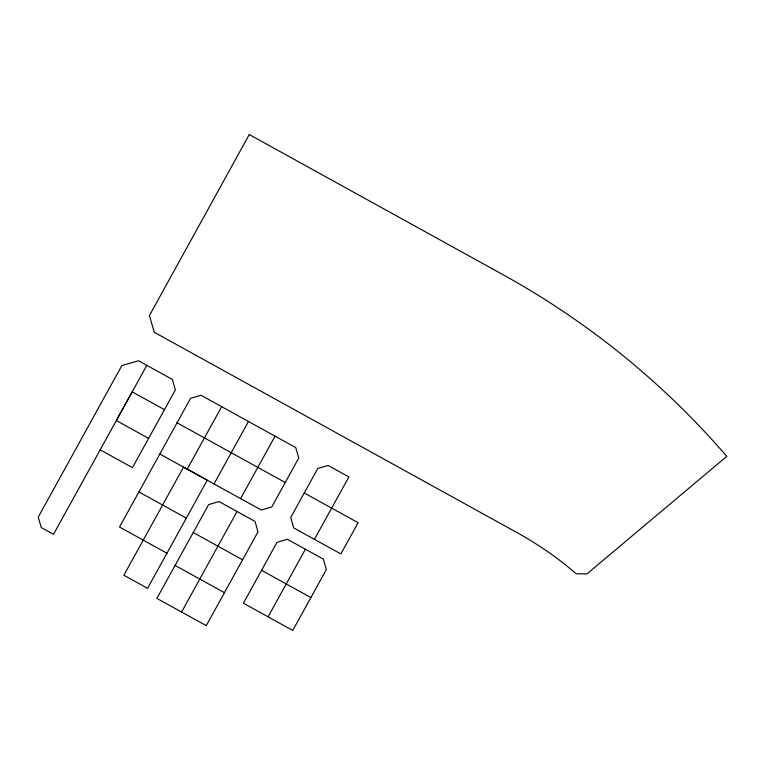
<?xml version="1.0" encoding="UTF-8"?>
<svg xmlns="http://www.w3.org/2000/svg" width="765" height="765" viewBox="0 0 765 765"><rect width="100%" height="100%" fill="white"/><g stroke="black" fill="none" stroke-linecap="round" stroke-linejoin="round"><path stroke-width="1.15" d="M146.823 365.354L53.502 534.333L41.243 527.544L38.25 517.111L121.855 365.565L138.513 360.755L172.393 379.45L175.386 389.882L132.46 467.635L100.158 449.82M221.678 406.674L187.215 469.127L183.543 467.109L123.854 575.232L147.578 588.333L207.258 480.191L159.818 454.028M166.952 553.229L119.512 527.028L190.6 398.278L201.013 395.266L295.759 447.592L298.752 458.005L271.728 507.004L261.314 510.016L214.028 483.949L248.472 421.467M175.089 565.44L208.663 504.594L219.077 501.582L255.022 521.405L258.015 531.847L206.263 625.646L156.882 598.393L175.089 565.44L224.461 592.665M275.046 436.155L240.602 498.608M181.573 612.019L237.045 511.498M268.085 616.829L305.398 549.222L323.337 559.11L326.349 569.523L292.746 630.456L243.413 603.212L277.016 542.318L287.43 539.306L305.398 549.222M314.415 539.344L348.869 476.92L328.175 465.483L317.762 468.496L290.729 517.484L293.722 527.917L340.884 553.927L358.106 522.705L304.241 492.995M164.475 409.648L132.182 391.862L116.318 420.559L148.62 438.374M177.059 422.796L285.24 482.514M187.215 469.127L214.028 483.949M138.905 491.905L186.325 518.135M193.239 532.536L242.591 559.808M261.573 570.308L310.886 597.57M249.275 134.544L149.424 315.591L154.243 332.268L517.809 533.033C538.531 544.632 558.211 558.134 576.122 573.75L586.965 573.903L726.75 456.37C663.944 383.275 587.903 321.692 503.6 275.027L249.275 134.544"/></g></svg>
